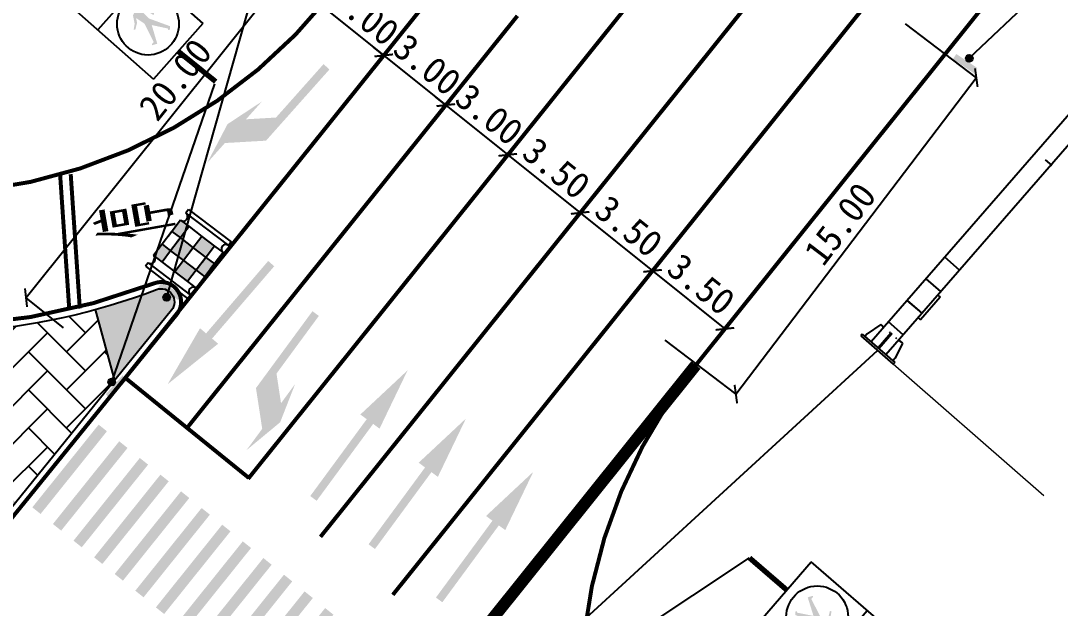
# Model space of a CAD drawing. Header units: millimetres. Extents: x 67546 to 67853, y 50657 to 50921.
# Drawn here: x 67696.48 to 67735.71, y 50791.28 to 50813.44 of the extents above; entities that cross this region are included whole.
import ezdxf

# ---------------------------------------------------------------- set-up
doc = ezdxf.new("R2010")
doc.units = ezdxf.units.MM
doc.linetypes.add('JTSS01', pattern=[6, 2, -4])
doc.linetypes.add('JTSS02', pattern=[2, 1, -1])
for name, color, linetype in [('@-交通信号', 7, 'Continuous'), ('@-交通标志', 7, 'Continuous'), ('@-注释', 7, 'Continuous'), ('@-设计标注', 7, 'Continuous'), ('@-路面边线', 7, 'Continuous'), ('@-辅助设计', 4, 'Continuous'), ('@-隔离岛', 3, 'Continuous'), ('交通标志', 7, 'Continuous')]:
    doc.layers.add(name, color=color, linetype=linetype)
doc.layers.add('@-道路标线', color=7, linetype='Continuous', lineweight=0)
doc.layers.get('0').off()
doc.layers.get('@-辅助设计').off()
doc.styles.add('--黑体', font='simhei.ttf')
doc.styles.add('STYLE1', font='simhei.ttf', dxfattribs={"width": 0.8})
doc.dimstyles.new('标志标注', dxfattribs={"dimtxt": 1, "dimasz": 0.5, "dimexe": 0, "dimexo": 0, "dimgap": 0.25, "dimtad": 1, "dimzin": 0, "dimdsep": 46, "dimtxsty": '--黑体', "dimblk": 'ARCHTICK', "dimcen": 0.09, "dimadec": 0, "dimazin": 0, "dimtfac": 1, "dimtix": 1, "dimtmove": 1, "dimatfit": 0, "dimfxl": 1, "dimtolj": 1, "dimtzin": 0, "dimarcsym": 0})

# ---------------------------------------------------------------- blocks, each defined once
blk = doc.blocks.new('A$C4D5C2BD2')
at = {"layer": '@-交通信号', "linetype": 'ByBlock', "lineweight": -3}
h = blk.add_hatch(color=14, dxfattribs=at)
edge = h.paths.add_edge_path()
edge.add_line((0.981, 0.31), (0.905, 0.534))
edge.add_line((0.905, 0.534), (0.001, 0.223))
edge.add_line((0.001, 0.223), (0.077, 0))
edge.add_line((0.077, 0), (0.981, 0.31))
blk.add_hatch(color=14, dxfattribs=at).paths.add_polyline_path([(0.557, 0.515, 1), (0.292, 0.515, 1)])
at = {"layer": '@-交通信号', "color": 14}
blk.add_circle((0.425, 0.515, 363.651), 0.132, dxfattribs=at)
blk = doc.blocks.new('A$C3CD052C4')
at = {"layer": '@-交通信号'}
h = blk.add_hatch(color=256, dxfattribs=at)
h.paths.add_polyline_path([(0.198, 4.356), (0.304, 4.182), (0.32, 3.934), (0.381, 3.967), (0.401, 4.276), (0.275, 4.548), (0.121, 4.589), (0.137, 4.65), (0.157, 4.715), (0.141, 4.776), (0.1, 4.814), (0.043, 4.83), (-0.015, 4.814), (-0.055, 4.776), (-0.071, 4.715), (-0.051, 4.65), (-0.035, 4.589), (-0.19, 4.548), (-0.316, 4.276), (-0.295, 3.967), (-0.234, 3.934), (-0.218, 4.182), (-0.113, 4.356), (-0.113, 3.967), (-0.234, 3.267), (-0.279, 3.257), (-0.291, 3.19), (-0.113, 3.19), (0.043, 3.967), (0.198, 3.19), (0.377, 3.19), (0.365, 3.257), (0.32, 3.267), (0.198, 3.967)])
h.paths.add_polyline_path([(-0.061, 1.636), (-0.348, 0.921), (-0.458, 0.919), (-0.477, 0.887), (-0.307, 0.779), (0.082, 1.403), (0.39, 0.855), (0.361, 0.823), (0.365, 0.797), (0.408, 0.779), (0.506, 0.859), (0.201, 1.639), (0.216, 2.02), (0.368, 1.86), (0.408, 1.596), (0.474, 1.636), (0.445, 1.947), (0.303, 2.15), (0.133, 2.208), (0.125, 2.252, 0.207228), (0.135, 2.45, 0.071106), (0.119, 2.472, 0.097589), (0.103, 2.484, 0.022233), (0.085, 2.492, 0.040799), (0.074, 2.494, 0.045979), (0.046, 2.497, 0.036358), (0.01, 2.494, 0.028309), (-0.009, 2.491, 0.024691), (-0.031, 2.484, 0.079385), (-0.056, 2.47, 0.12435), (-0.067, 2.455, 0.081145), (-0.072, 2.435, 0.069556), (-0.07, 2.412, 0.00473), (-0.068, 2.402, 0.009011), (-0.067, 2.397, 0.057142), (-0.061, 2.381, -0.068241), (-0.056, 2.368, -0.124353), (-0.057, 2.348, 0.089456), (-0.06, 2.321, 0.014819), (-0.058, 2.301, -0.022419), (-0.056, 2.28, 0.042847), (-0.056, 2.27, 0.182875), (-0.054, 2.264, 0.101619), (-0.045, 2.259, 0.029922), (-0.002, 2.249), (-0.002, 2.204), (-0.11, 2.179), (-0.181, 2.086), (-0.291, 1.94), (-0.331, 1.904), (-0.506, 1.794), (-0.453, 1.754), (-0.263, 1.853), (-0.216, 1.878), (-0.11, 2.021)])
for p, q in [((-1.402, 5.609), (-1.402, 0)), ((1.402, 5.609), (-1.402, 5.609)), ((1.402, 5.609), (1.402, 0)), ((1.402, 2.805), (-1.402, 2.805)), ((1.402, 0), (-1.402, 0))]:
    blk.add_line(p, q, dxfattribs=at)
at = {"layer": '@-交通信号', "color": 1}
blk.add_circle((0, 4.207), 1.166, dxfattribs=at)
at = {"layer": '@-交通信号', "color": 3}
blk.add_circle((0.016, 1.53), 1.166, dxfattribs=at)
blk = doc.blocks.new('A$C5D3B22B4')
at = {"layer": '@-交通信号'}
for p, q in [((0.441, 17.242), (1.178, 17.242)), ((0.441, 17.242), (0.441, 16.724)), ((1.178, 17.074), (0.441, 17.074)), ((1.105, 17.242), (0.515, 17.242)), ((1.105, 17.242), (0.515, 17.242)), ((0.515, 17.242), (0.515, 17.242)), ((0.515, 17.242), (0.515, 17.242)), ((0.515, 17.242), (0.515, 17.242)), ((1.178, 17.242), (1.178, 0.081)), ((-0.022, 16.635), (-0.628, 16.498)), ((-0.628, 16.498), (-0.628, 16.439)), ((0.115, 16.635), (-0.022, 16.635)), ((0.115, 16.703), (0.115, 15.694)), ((0.115, 16.703), (0.25, 16.703)), ((0.182, 16.703), (0.182, 15.694)), ((0.25, 16.703), (0.81, 16.764)), ((0.25, 16.703), (0.25, 15.694)), ((0.81, 16.764), (0.81, 15.512)), ((0.81, 15.511), (0.81, 16.694)), ((-19.019, 16.368), (-19.33, 16.367)), ((-13.857, 16.384), (-19.019, 16.368)), ((-6.759, 16.405), (-13.857, 16.384)), ((0.115, 16.441), (-6.759, 16.405)), ((-0.627, 16.22), (-0.627, 16.177)), ((-0.627, 16.22), (0.115, 16.22)), ((-0.627, 16.177), (0.115, 16.177)), ((-19.019, 16.015), (-19.294, 16.017)), ((-13.854, 16.004), (-19.019, 16.015)), ((-6.759, 15.99), (-13.854, 16.004)), ((0.115, 15.955), (-6.759, 15.99)), ((-0.628, 15.957), (-0.628, 15.91)), ((-0.022, 15.773), (-0.628, 15.91)), ((0.115, 15.773), (-0.022, 15.773)), ((0.115, 15.694), (0.25, 15.694)), ((0.515, 15.504), (0.25, 15.694)), ((0.441, 15.556), (0.441, 0.081)), ((0.515, 15.504), (0.81, 15.504)), ((0.89, 9.581), (1.212, 9.581)), ((0.891, 9.578), (1.215, 9.578)), ((1.178, 4.32), (0.441, 4.32)), ((1.178, 3.24), (0.441, 3.24)), ((1.176, 3.066), (1.299, 3.066)), ((1.299, 3.066), (1.299, 1.941)), ((1.03, 2.16), (0.441, 2.16)), ((1.178, 2.16), (0.441, 2.16)), ((1.176, 2.161), (0.444, 2.161)), ((1.028, 2.161), (0.444, 2.161)), ((1.176, 1.941), (1.299, 1.941)), ((0.281, 0.819), (0.12, 0.215)), ((0.367, 0.819), (0.281, 0.819)), ((0.441, 0.81), (0.354, 0.81)), ((0.444, 0.819), (0.358, 0.819)), ((0.382, 0.81), (0.436, 0.81)), ((1.178, 1.08), (0.441, 1.08)), ((0.711, 0.819), (0.754, 0.819)), ((0.711, 0.81), (0.755, 0.81)), ((0.788, 0.819), (0.788, 0.081)), ((0.788, 0.819), (0.831, 0.819)), ((0.831, 0.819), (0.831, 0.081)), ((1.03, 0.81), (1.084, 0.81)), ((1.176, 0.819), (1.285, 0.819)), ((1.178, 0.81), (1.288, 0.81)), ((1.253, 0.819), (1.362, 0.819)), ((1.362, 0.819), (1.523, 0.215)), ((0, 0.081), (1.62, 0.081)), ((0, 0.081), (0, 0)), ((0, 0), (1.62, 0)), ((0.12, 0.215), (0.12, 0.081)), ((1.523, 0.215), (1.523, 0.081)), ((1.62, 0.081), (1.62, 0))]:
    blk.add_line(p, q, dxfattribs=at)
blk = doc.blocks.new('_ARCHTICK')
at = {"color": 0, "linetype": 'ByBlock', "const_width": 0.15}
blk.add_lwpolyline([(-0.5, -0.5), (0.5, 0.5)], dxfattribs=at)
blk = doc.blocks.new('*D35')
at = {"layer": '@-注释', "color": 0, "lineweight": -2, "transparency": 16777216}
for p, q in [((67709.121, 50818.52), (67696.673, 50802.992)), ((67710.538, 50817.384), (67709.121, 50818.52)), ((67698.089, 50801.856), (67696.673, 50802.992))]:
    blk.add_line(p, q, dxfattribs=at)
at = {"layer": 'Defpoints', "color": 0, "transparency": 16777216}
for p in [(67710.538, 50817.384), (67696.673, 50802.992), (67698.089, 50801.856)]:
    blk.add_point(p, dxfattribs=at)
at = {"layer": '@-注释', "color": 0, "lineweight": -2, "transparency": 16777216, "xscale": 0.5, "yscale": 0.5, "zscale": 0.5}
for p, rotation in [((67709.121, 50818.52), 51.28186345871043), ((67696.673, 50802.992), 231.2818634587104)]:
    blk.add_blockref('_ARCHTICK', p, dxfattribs=dict(at, rotation=rotation))
at = {"layer": '@-注释', "color": 0, "transparency": 16777216, "insert": (67702.307, 50811.229), "char_height": 1, "attachment_point": 5, "rotation": 51.2819, "style": '--黑体'}
blk.add_mtext('\\A1;20.00', dxfattribs=at)
blk = doc.blocks.new('*U50')
at = {"layer": '@-路面边线'}
h = blk.add_hatch(color=256, dxfattribs=at)
h.dxf.hatch_style = 1
h.paths.add_polyline_path([(0.329, -0.005), (0.347, -4.005), (0.747, -4.003), (0.729, -0.003)])
blk = doc.blocks.new('*U51')
at = {"layer": '@-辅助设计', "color": 0, "linetype": 'ByBlock', "lineweight": -2, "transparency": 16777216, "rotation": 321.0000000002346}
for p in [(67699.162, 50798.414), (67699.939, 50797.785), (67700.716, 50797.155), (67701.494, 50796.526), (67702.271, 50795.897), (67703.048, 50795.267), (67703.825, 50794.638), (67704.602, 50794.009), (67705.379, 50793.379), (67706.156, 50792.75), (67706.934, 50792.121), (67707.711, 50791.492), (67708.488, 50790.862), (67709.265, 50790.233), (67710.042, 50789.604), (67710.819, 50788.974), (67711.596, 50788.345)]:
    blk.add_blockref('*U50', p, dxfattribs=at)
blk = doc.blocks.new('A$C348E0356')
at = {"layer": '交通标志', "lineweight": 15}
h = blk.add_hatch(color=1, dxfattribs=at)
h.paths.add_polyline_path([(3.003, 1.582), (2.699, 2.053), (2.346, 1.825), (2.65, 1.354)])
h.paths.add_polyline_path([(1.7, 2.828), (2.004, 2.356), (2.357, 2.584), (2.053, 3.056)])
h.paths.add_polyline_path([(2.004, 2.356), (1.473, 2.014), (1.815, 1.484), (2.346, 1.825), (2.213, 2.032)])
h.paths.add_polyline_path([(2.119, 1.012), (1.815, 1.484), (1.285, 1.142), (1.588, 0.67)])
h.paths.add_polyline_path([(1.169, 2.486), (0.639, 2.144), (0.943, 1.672), (1.473, 2.014)])
h.paths.add_polyline_path([(0.943, 1.672), (0.589, 1.444), (0.931, 0.914), (1.285, 1.142), (1.152, 1.348)])
at = {"layer": '交通标志', "lineweight": 25}
for p, q in [((1.769, 3.498), (0, 2.358)), ((1.864, 3.35), (0.095, 2.211)), ((1.864, 3.35), (1.769, 3.498)), ((2.053, 3.056), (1.7, 2.828)), ((2.357, 2.584), (2.053, 3.056)), ((1.169, 2.486), (0.639, 2.144)), ((1.7, 2.828), (1.169, 2.486)), ((1.473, 2.014), (1.169, 2.486)), ((2.004, 2.356), (1.7, 2.828)), ((2.357, 2.584), (2.004, 2.356)), ((2.699, 2.053), (2.357, 2.584)), ((0.095, 2.211), (0, 2.358)), ((0.639, 2.144), (0.285, 1.916)), ((0.943, 1.672), (0.639, 2.144)), ((2.004, 2.356), (1.473, 2.014)), ((2.346, 1.825), (2.004, 2.356)), ((2.699, 2.053), (2.346, 1.825)), ((3.003, 1.582), (2.566, 2.26)), ((0.589, 1.444), (0.285, 1.916)), ((0.943, 1.672), (0.589, 1.444)), ((1.473, 2.014), (0.943, 1.672)), ((1.285, 1.142), (0.943, 1.672)), ((1.815, 1.484), (1.473, 2.014)), ((2.119, 1.012), (1.682, 1.69)), ((2.346, 1.825), (1.815, 1.484)), ((2.65, 1.354), (2.213, 2.032)), ((0.931, 0.914), (0.589, 1.444)), ((1.588, 0.67), (1.152, 1.348)), ((1.815, 1.484), (1.285, 1.142)), ((3.193, 1.287), (1.425, 0.147)), ((2.65, 1.354), (2.119, 1.012)), ((3.003, 1.582), (2.65, 1.354)), ((3.288, 1.14), (3.193, 1.287)), ((1.235, 0.442), (0.798, 1.12)), ((1.285, 1.142), (0.931, 0.914)), ((3.288, 1.14), (1.52, 0)), ((2.119, 1.012), (1.588, 0.67)), ((1.588, 0.67), (1.235, 0.442)), ((1.52, 0), (1.425, 0.147))]:
    blk.add_line(p, q, dxfattribs=at)
for centre, major_axis, start_param, end_param in [((1.959, 3.203), (0.013, 0.175), 0.648166, 3.789759), ((0.19, 2.063), (-0.175, 0.013), 2.218962, 5.360555), ((3.098, 1.434), (-0.175, 0.013), -0.92263, 2.218962), ((1.33, 0.295), (0.013, 0.175), 3.789759, 6.931351)]:
    blk.add_ellipse(centre, major_axis=major_axis, ratio=1, start_param=start_param, end_param=end_param, dxfattribs=at)
blk = doc.blocks.new('A$C174B43BA')
at = {"layer": '交通标志', "linetype": 'ByBlock', "lineweight": -3}
for points in [[(0.637, 0.384, 1), (0.372, 0.384, 1)], [(0.956, 0), (0.961, 0.236), (0.005, 0.257), (0, 0.022)]]:
    blk.add_hatch(color=14, dxfattribs=at).paths.add_polyline_path(points)
at = {"layer": '交通标志', "color": 14}
blk.add_circle((0.504, 0.384), 0.132, dxfattribs=at)
blk = doc.blocks.new('*D73')
at = {"layer": '@-设计标注', "color": 0, "lineweight": -2, "transparency": 16777216}
for p, q in [((67729.862, 50813.333), (67732.541, 50811.298)), ((67723.465, 50799.355), (67732.541, 50811.298)), ((67720.786, 50801.391), (67723.465, 50799.355))]:
    blk.add_line(p, q, dxfattribs=at)
at = {"layer": 'Defpoints', "color": 0, "transparency": 16777216}
for p in [(67729.862, 50813.333), (67732.541, 50811.298), (67720.786, 50801.391)]:
    blk.add_point(p, dxfattribs=at)
at = {"layer": '@-设计标注', "color": 0, "lineweight": -2, "transparency": 16777216, "xscale": 0.5, "yscale": 0.5, "zscale": 0.5}
for p, rotation in [((67732.541, 50811.298), 52.76495376388542), ((67723.465, 50799.355), 232.7649537638854)]:
    blk.add_blockref('_ARCHTICK', p, dxfattribs=dict(at, rotation=rotation))
at = {"layer": '@-设计标注', "color": 0, "transparency": 16777216, "insert": (67727.401, 50805.784), "char_height": 1, "attachment_point": 5, "rotation": 52.765, "style": '--黑体'}
blk.add_mtext('\\A1;15.00', dxfattribs=at)
blk = doc.blocks.new('*D108')
at = {"layer": '@-设计标注', "color": 0, "lineweight": -2, "transparency": 16777216}
for p, q in [((67707.836, 50814.015), (67707.446, 50814.328)), ((67707.836, 50814.015), (67710.177, 50812.138)), ((67710.177, 50812.138), (67710.567, 50811.826))]:
    blk.add_line(p, q, dxfattribs=at)
at = {"layer": 'Defpoints', "color": 0, "transparency": 16777216}
for p in [(67707.836, 50814.015), (67710.177, 50812.138), (67710.177, 50812.138)]:
    blk.add_point(p, dxfattribs=at)
at = {"layer": '@-设计标注', "color": 0, "lineweight": -2, "transparency": 16777216, "xscale": 0.5, "yscale": 0.5, "zscale": 0.5}
for p, rotation in [((67707.836, 50814.015), 321.2806203994962), ((67710.177, 50812.138), 141.2806203994963)]:
    blk.add_blockref('_ARCHTICK', p, dxfattribs=dict(at, rotation=rotation))
at = {"layer": '@-设计标注', "color": 0, "transparency": 16777216, "insert": (67709.479, 50813.666), "char_height": 1, "attachment_point": 5, "rotation": 321.2806, "style": '--黑体'}
blk.add_mtext('\\A1;3.00', dxfattribs=at)
blk = doc.blocks.new('*D109')
at = {"layer": '@-设计标注', "color": 0, "lineweight": -2, "transparency": 16777216}
for p, q in [((67710.177, 50812.138), (67709.787, 50812.451)), ((67710.177, 50812.138), (67712.518, 50810.262)), ((67712.518, 50810.262), (67712.908, 50809.949))]:
    blk.add_line(p, q, dxfattribs=at)
at = {"layer": 'Defpoints', "color": 0, "transparency": 16777216}
for p in [(67710.177, 50812.138), (67712.518, 50810.262), (67712.518, 50810.262)]:
    blk.add_point(p, dxfattribs=at)
at = {"layer": '@-设计标注', "color": 0, "lineweight": -2, "transparency": 16777216, "xscale": 0.5, "yscale": 0.5, "zscale": 0.5}
for p, rotation in [((67710.177, 50812.138), 321.2806203995617), ((67712.518, 50810.262), 141.2806203995617)]:
    blk.add_blockref('_ARCHTICK', p, dxfattribs=dict(at, rotation=rotation))
at = {"layer": '@-设计标注', "color": 0, "transparency": 16777216, "insert": (67711.82, 50811.79), "char_height": 1, "attachment_point": 5, "rotation": 321.2806, "style": '--黑体'}
blk.add_mtext('\\A1;3.00', dxfattribs=at)
blk = doc.blocks.new('*D110')
at = {"layer": '@-设计标注', "color": 0, "lineweight": -2, "transparency": 16777216}
for p, q in [((67712.518, 50810.262), (67712.128, 50810.575)), ((67712.518, 50810.262), (67714.858, 50808.385)), ((67714.858, 50808.385), (67715.248, 50808.073))]:
    blk.add_line(p, q, dxfattribs=at)
at = {"layer": 'Defpoints', "color": 0, "transparency": 16777216}
for p in [(67712.518, 50810.262), (67714.858, 50808.385), (67714.858, 50808.385)]:
    blk.add_point(p, dxfattribs=at)
at = {"layer": '@-设计标注', "color": 0, "lineweight": -2, "transparency": 16777216, "xscale": 0.5, "yscale": 0.5, "zscale": 0.5}
for p, rotation in [((67712.518, 50810.262), 321.2806203996047), ((67714.858, 50808.385), 141.2806203996047)]:
    blk.add_blockref('_ARCHTICK', p, dxfattribs=dict(at, rotation=rotation))
at = {"layer": '@-设计标注', "color": 0, "transparency": 16777216, "insert": (67714.161, 50809.913), "char_height": 1, "attachment_point": 5, "rotation": 321.2806, "style": '--黑体'}
blk.add_mtext('\\A1;3.00', dxfattribs=at)
blk = doc.blocks.new('*D114')
at = {"layer": '@-设计标注', "color": 0, "lineweight": -2, "transparency": 16777216}
blk.add_line((67714.858, 50808.385), (67717.589, 50806.196), dxfattribs=at)
at = {"layer": 'Defpoints', "color": 0, "transparency": 16777216}
for p in [(67714.858, 50808.385), (67717.589, 50806.196), (67717.589, 50806.196)]:
    blk.add_point(p, dxfattribs=at)
at = {"layer": '@-设计标注', "color": 0, "lineweight": -2, "transparency": 16777216, "xscale": 0.5, "yscale": 0.5, "zscale": 0.5}
for p, rotation in [((67714.858, 50808.385), 141.2806203995398), ((67717.589, 50806.196), 321.2806203995398)]:
    blk.add_blockref('_ARCHTICK', p, dxfattribs=dict(at, rotation=rotation))
at = {"layer": '@-设计标注', "color": 0, "transparency": 16777216, "insert": (67716.696, 50807.88), "char_height": 1, "attachment_point": 5, "rotation": 321.2806, "style": '--黑体'}
blk.add_mtext('\\A1;3.50', dxfattribs=at)
blk = doc.blocks.new('*D115')
at = {"layer": '@-设计标注', "color": 0, "lineweight": -2, "transparency": 16777216}
blk.add_line((67717.589, 50806.196), (67720.32, 50804.007), dxfattribs=at)
at = {"layer": 'Defpoints', "color": 0, "transparency": 16777216}
for p in [(67717.589, 50806.196), (67720.32, 50804.007), (67720.32, 50804.007)]:
    blk.add_point(p, dxfattribs=at)
at = {"layer": '@-设计标注', "color": 0, "lineweight": -2, "transparency": 16777216, "xscale": 0.5, "yscale": 0.5, "zscale": 0.5}
for p, rotation in [((67717.589, 50806.196), 141.2806203995398), ((67720.32, 50804.007), 321.2806203995398)]:
    blk.add_blockref('_ARCHTICK', p, dxfattribs=dict(at, rotation=rotation))
at = {"layer": '@-设计标注', "color": 0, "transparency": 16777216, "insert": (67719.427, 50805.691), "char_height": 1, "attachment_point": 5, "rotation": 321.2806, "style": '--黑体'}
blk.add_mtext('\\A1;3.50', dxfattribs=at)
blk = doc.blocks.new('*D116')
at = {"layer": '@-设计标注', "color": 0, "lineweight": -2, "transparency": 16777216}
blk.add_line((67720.32, 50804.007), (67723.051, 50801.817), dxfattribs=at)
at = {"layer": 'Defpoints', "color": 0, "transparency": 16777216}
for p in [(67720.32, 50804.007), (67723.051, 50801.817), (67723.051, 50801.817)]:
    blk.add_point(p, dxfattribs=at)
at = {"layer": '@-设计标注', "color": 0, "lineweight": -2, "transparency": 16777216, "xscale": 0.5, "yscale": 0.5, "zscale": 0.5}
for p, rotation in [((67720.32, 50804.007), 141.2806203995958), ((67723.051, 50801.817), 321.2806203995958)]:
    blk.add_blockref('_ARCHTICK', p, dxfattribs=dict(at, rotation=rotation))
at = {"layer": '@-设计标注', "color": 0, "transparency": 16777216, "insert": (67722.158, 50803.502), "char_height": 1, "attachment_point": 5, "rotation": 321.2806, "style": '--黑体'}
blk.add_mtext('\\A1;3.50', dxfattribs=at)

msp = doc.modelspace()

# ---------------------------------------------------------------- hatches: boundary and pattern name
at = {"layer": '@-道路标线'}
for points in [[(67708.014, 50811.709), (67707.902, 50811.809), (67706.107, 50809.793), (67704.977, 50809.727), (67705.576, 50810.399), (67704.279, 50809.545), (67703.514, 50808.085), (67704.179, 50808.831), (67705.732, 50808.921), (67708.126, 50811.609)], [(67705.928, 50804.281), (67705.814, 50804.379), (67703.469, 50801.647), (67703.241, 50801.843), (67702.019, 50799.729), (67703.924, 50801.256), (67703.696, 50801.452), (67706.042, 50804.183)], [(67707.605, 50802.395), (67707.726, 50802.307), (67706.127, 50800.131), (67706.298, 50799.012), (67706.831, 50799.738), (67706.265, 50798.292), (67704.995, 50797.24), (67705.588, 50798.045), (67705.352, 50799.583), (67707.484, 50802.484)], [(67707.522, 50795.419), (67707.401, 50795.508), (67709.533, 50798.409), (67709.292, 50798.586), (67711.076, 50800.254), (67710.017, 50798.053), (67709.775, 50798.231), (67707.643, 50795.33)], [(67709.723, 50793.599), (67709.602, 50793.688), (67711.735, 50796.588), (67711.493, 50796.766), (67713.277, 50798.433), (67712.218, 50796.233), (67711.976, 50796.411), (67709.844, 50793.51)], [(67712.266, 50791.589), (67712.145, 50791.678), (67714.278, 50794.578), (67714.036, 50794.756), (67715.82, 50796.423), (67714.761, 50794.223), (67714.519, 50794.401), (67712.387, 50791.5)]]:
    msp.add_hatch(color=7, dxfattribs=at).paths.add_polyline_path(points)
at = {"layer": '@-隔离岛'}
h = msp.add_hatch(dxfattribs=at)
h.set_pattern_fill('GRASS', color=256, scale=0.02, angle=-2e-09, style=0)
h.paths.add_polyline_path([(67714.479, 50777.86), (67711.587, 50777.724), (67714.334, 50776.008, 0.164871), (67714.646, 50775.934), (67715.074, 50776.587, 0.037699), (67715.045, 50776.656, -0.000991), (67715.001, 50776.746), (67714.716, 50776.756, -0.982425), (67714.452, 50776.761, -1.017889), (67714.716, 50776.756), (67715.001, 50776.746, -0.012185)])
h.paths.add_polyline_path([(67702.164, 50802.519, 0.443789), (67702.05, 50803.251), (67702.018, 50803.14, -0.335216), (67702.115, 50803.012, -1), (67701.85, 50803.012, -0.497885), (67702.018, 50803.14), (67702.05, 50803.251, 0.240323), (67701.598, 50803.301, -0.024032), (67699.292, 50802.55), (67700.022, 50799.874)])
h.paths.add_polyline_path([(67696.296, 50795.272, 0.172696), (67694.424, 50795.848), (67694.505, 50795.631, -0.522341), (67694.683, 50795.507, -1), (67694.418, 50795.507, -0.313767), (67694.505, 50795.631), (67694.424, 50795.848, 0.120406), (67693.094, 50795.461), (67694.025, 50794.592, 0.434812), (67695.849, 50794.72)])
h.paths.add_polyline_path([(67685.354, 50765.194), (67682.296, 50761.676, 0.668931), (67682.709, 50760.849), (67682.794, 50761.702, -0.385397), (67682.675, 50761.834, -1), (67682.939, 50761.834, -0.44363), (67682.794, 50761.702), (67682.709, 50760.849, 0.084318), (67682.871, 50760.889, -0.025979), (67686.305, 50762.167)])
h.paths.add_polyline_path([(67691.078, 50770.493, 0.368919), (67689.794, 50770.301, 0.290435), (67691.404, 50769.603, -0.04918), (67691.401, 50769.629, -0.870083), (67691.661, 50769.665, 0.070903), (67692.075, 50769.87)])
h.paths.add_polyline_path([(67671.276, 50786.683), (67670.18, 50787.705, 0.794168), (67669.371, 50787.161, -0.013644), (67669.889, 50785.68)])
h.paths.add_polyline_path([(67670.477, 50786.732, -1), (67670.742, 50786.732, -1)], flags=16)
h.paths.add_polyline_path([(67669.648, 50787.335, -1), (67669.913, 50787.335, -1)], flags=16)
h = msp.add_hatch(dxfattribs=at)
h.set_pattern_fill('AR-HBONE', color=30, scale=0.01, angle=-2e-09, style=0)
h.paths.add_polyline_path([(67700.022, 50799.874), (67699.292, 50802.55, -0.121846), (67687.169, 50802.259, 0.763986), (67686.719, 50801.405), (67693.094, 50795.461, -0.299326), (67696.296, 50795.272)])

# ---------------------------------------------------------------- linework, layer by layer
at = {"layer": '@-交通信号', "linetype": 'Continuous', "lineweight": -3}
for p, q in [((67699.907, 50799.809), (67703.802, 50811.065, 31.077)), ((67708.501, 50782.935, 363.651), (67723.983, 50793.172))]:
    msp.add_line(p, q, dxfattribs=at)
at = {"layer": '@-交通信号'}
msp.add_line((67707.123, 50781.115), (67728.813, 50801.006), dxfattribs=at)
at = {"layer": '@-交通信号', "lineweight": 0, "ltscale": 0.5}
msp.add_line((67735.086, 50795.516), (67728.813, 50801.006), dxfattribs=at)
at = {"layer": '@-交通信号', "const_width": 0.2, "elevation": 31.077, "flags": 128}
msp.add_lwpolyline([(67702.414, 50812.293), (67703.832, 50811.15)], dxfattribs=at)
at = {"layer": '@-交通信号', "const_width": 0.2, "flags": 128}
msp.add_lwpolyline([(67725.387, 50791.961), (67723.983, 50793.172)], dxfattribs=at)
at = {"layer": '@-交通标志'}
msp.add_line((67701.982, 50803.012), (67708.487, 50825.89), dxfattribs=at)
at = {"layer": '@-交通标志', "linetype": 'Continuous'}
msp.add_line((67732.276, 50812.032), (67746.647, 50825.669, -1293.08), dxfattribs=at)
at = {"layer": '@-道路标线', "color": 7, "linetype": 'JTSS01', "flags": 128}
for points in [[(67754.296, 50846.387, 0.15, 0.15, 0), (67735.531, 50822.981, 0.15, 0.15, 0), (67723.021, 50807.376, 0.15, 0.15, 0), (67710.517, 50791.78, 0, 0, 0)], [(67732.801, 50825.17, 0.15, 0.15, 0), (67720.29, 50809.565, 0.15, 0.15, 0), (67707.787, 50793.969, 0, 0, 0)]]:
    msp.add_lwpolyline(points, format="xyseb", dxfattribs=at)
at = {"layer": '@-道路标线', "color": 30, "linetype": 'Continuous', "ltscale": 0.08, "const_width": 0.15, "flags": 128}
for points in [[(67730.07, 50827.359), (67717.56, 50811.755)], [(67705.056, 50796.158), (67717.56, 50811.755)]]:
    msp.add_lwpolyline(points, dxfattribs=at)
at = {"layer": '@-道路标线', "color": 7, "linetype": 'Continuous', "const_width": 0.15, "flags": 128}
for points in [[(67738.262, 50820.791), (67721.955, 50800.451)], [(67700.374, 50799.911), (67712.878, 50815.508)], [(67702.715, 50798.035), (67715.219, 50813.631)], [(67697.961, 50807.629), (67698.305, 50802.559)], [(67698.36, 50807.656), (67698.704, 50802.586)], [(67721.981, 50800.483), (67725.752, 50805.187)], [(67721.981, 50800.483), (67725.752, 50805.187)], [(67700.421, 50799.968), (67705.084, 50796.192)]]:
    msp.add_lwpolyline(points, dxfattribs=at)
for points in [[(67677.267, 50813.912), (67678.944, 50812.335, 0.438672), (67708.122, 50814.372), (67709.187, 50815.7)], [(67724.442, 50803.553), (67722.001, 50800.508, 0.448995), (67727.007, 50771.037), (67747.202, 50758.417), (67772.644, 50742.52), (67760.985, 50723.863)]]:
    msp.add_lwpolyline(points, format="xyb", dxfattribs=at)
msp.add_lwpolyline([(67693.855, 50794.41), (67686.549, 50801.222, -0.763986), (67687.223, 50802.503, 0.146306), (67701.51, 50803.535, -0.765785), (67702.359, 50802.361), (67696.043, 50794.563, -0.434812)], format="xyb", close=True, dxfattribs=at)
at = {"layer": '@-道路标线', "color": 7, "linetype": 'JTSS02', "ltscale": 1.5, "const_width": 0.45, "flags": 128}
msp.add_lwpolyline([(67721.955, 50800.451), (67711.303, 50787.164)], dxfattribs=at)
at = {"layer": '@-隔离岛', "linetype": 'Continuous', "flags": 128}
msp.add_lwpolyline([(67694.025, 50794.592), (67686.719, 50801.405, -0.763986), (67687.169, 50802.259, 0.146306), (67701.598, 50803.301, -0.765785), (67702.164, 50802.519), (67695.849, 50794.72, -0.434812)], format="xyb", close=True, dxfattribs=at)
at = {"layer": '@-隔离岛'}
msp.add_lwpolyline([(67700.022, 50799.874), (67699.292, 50802.55)], dxfattribs=at)

# ---------------------------------------------------------------- block references
at = {"layer": '@-交通信号'}
for name, p, rotation in [('A$C5D3B22B4', (67728.185, 50801.552), 318.9891696313806), ('A$C3CD052C4', (67702.414, 50812.293, 31.077), 48.5005447674526), ('A$C3CD052C4', (67725.387, 50791.961), 229.2284955472859)]:
    msp.add_blockref(name, p, dxfattribs=dict(at, rotation=rotation))
at = {"layer": '@-交通信号', "linetype": 'Continuous', "ltscale": 2, "rotation": 29.40537756161967}
msp.add_blockref('A$C4D5C2BD2', (67699.79, 50799.152, -363.651), dxfattribs=at)
at = {"layer": '@-交通标志'}
for p, rotation in [((67731.644, 50811.979), 327.4718980706508), ((67702.612, 50803.086), 149.3487440773155)]:
    msp.add_blockref('A$C174B43BA', p, dxfattribs=dict(at, rotation=rotation))
at = {"layer": '@-交通标志', "lineweight": 0, "ltscale": 0.5, "xscale": 0.9599999997002063, "yscale": 0.9600000000946608, "zscale": 0.9600000000000364, "rotation": 109.9083682269064}
msp.add_blockref('A$C348E0356', (67704.914, 50803.728), dxfattribs=at)
at = {"layer": '@-辅助设计'}
msp.add_blockref('*U51', (0, 0), dxfattribs=at)

# ---------------------------------------------------------------- texts
at = {"layer": '@-道路标线', "color": 7, "ltscale": 10, "style": 'STYLE1', "width": 0.4}
msp.add_text('停', height=2.43, rotation=100.0705, dxfattribs=at).set_placement((67702.096, 50805.482))

# ---------------------------------------------------------------- dimensions: what is measured, and where the dimension line sits
at = {"layer": '@-注释'}
dim = msp.add_aligned_dim(p1=(67710.538, 50817.384), p2=(67698.089, 50801.856), distance=-1.816, text='20.00', dimstyle='标志标注', dxfattribs=at)
dim.commit()
dim.dimension.update_dxf_attribs({"geometry": '*D35', "text_midpoint": (67702.307, 50811.229)})
at = {"layer": '@-设计标注'}
for p1, p2, distance, picture, middle in [((67707.836, 50814.015), (67710.177, 50812.138), 0, '*D108', (67709.479, 50813.666)), ((67720.786, 50801.391), (67729.862, 50813.333), -3.364, '*D73', (67727.401, 50805.784)), ((67710.177, 50812.138), (67712.518, 50810.262), 0, '*D109', (67711.82, 50811.79)), ((67712.518, 50810.262), (67714.858, 50808.385), 0, '*D110', (67714.161, 50809.913)), ((67714.858, 50808.385), (67717.589, 50806.196), 0, '*D114', (67716.696, 50807.88)), ((67717.589, 50806.196), (67720.32, 50804.007), 0, '*D115', (67719.427, 50805.691)), ((67720.32, 50804.007), (67723.051, 50801.817), 0, '*D116', (67722.158, 50803.502))]:
    dim = msp.add_aligned_dim(p1=p1, p2=p2, distance=distance, dimstyle='标志标注', dxfattribs=at)
    dim.commit()
    dim.dimension.update_dxf_attribs({"geometry": picture, "text_midpoint": middle})

doc.saveas('drawing.dxf')
